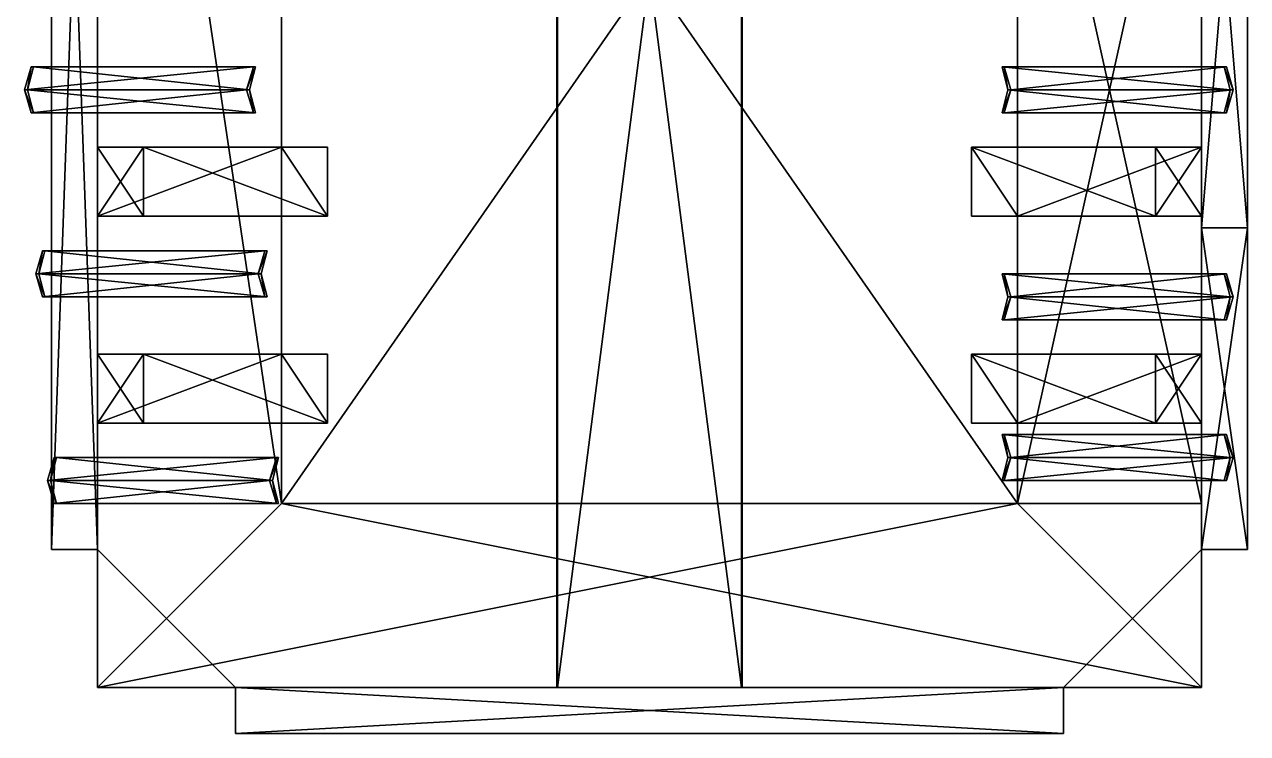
# Model space of a CAD drawing. Extents: x -886 to 2560, y -1536 to 576.
# Drawn here: x -870 to 832, y -1536 to -549 of the extents above; entities that cross this region are included whole.
import ezdxf

# ---------------------------------------------------------------- set-up
doc = ezdxf.new("R2010")
doc.units = 0

msp = doc.modelspace()

# ---------------------------------------------------------------- meshes
at = {"layer": 'OBJECT000', "color": 50}
mesh = msp.add_polyface(dxfattribs=at)
corners = [(576, -1472, 448), (576, -1536, 448), (-576, -1536, 448), (-576, -1472, 448), (576, -1536, -2176), (576, -1472, -2176), (-576, -1472, -2176), (-576, -1536, -2176)]
mesh.append_faces([[corners[k] for k in face] for face in [(1, 3, 0), (5, 7, 4), (2, 6, 3), (0, 4, 1), (3, 5, 0), (1, 7, 2)]], dxfattribs={"vtx0": -1})
mesh.append_faces([[corners[k] for k in face] for face in [(1, 2, 3), (5, 6, 7), (2, 7, 6), (0, 5, 4), (3, 6, 5), (1, 4, 7)]], dxfattribs={"vtx2": -1})
at = {"layer": 'OBJECT001', "color": 50}
mesh = msp.add_polyface(dxfattribs=at)
corners = [(-768, 512, 448), (-768, -1280, 448), (-832, -1280, 448), (-832, 512, 448), (-768, -1280, -2176), (-768, 512, -2176), (-832, 512, -2176), (-832, -1280, -2176)]
mesh.append_faces([[corners[k] for k in face] for face in [(1, 3, 0), (5, 7, 4), (2, 6, 3), (0, 4, 1), (3, 5, 0), (1, 7, 2)]], dxfattribs={"vtx0": -1})
mesh.append_faces([[corners[k] for k in face] for face in [(1, 2, 3), (5, 6, 7), (2, 7, 6), (0, 5, 4), (3, 6, 5), (1, 4, 7)]], dxfattribs={"vtx2": -1})
at = {"layer": 'OBJECT006', "color": 50}
mesh = msp.add_polyface(dxfattribs=at)
corners = [(-128, 512, 56), (128, 512, 56), (128, -1472, 56), (-128, -1472, 56), (-128, -1472, 48), (128, -1472, 48), (128, 512, 48), (-128, 512, 48)]
mesh.append_faces([[corners[k] for k in face] for face in [(1, 3, 0), (5, 7, 4), (0, 4, 7), (2, 6, 5), (1, 7, 6), (3, 5, 4)]], dxfattribs={"vtx0": -1})
mesh.append_faces([[corners[k] for k in face] for face in [(1, 2, 3), (5, 6, 7), (0, 3, 4), (2, 1, 6), (1, 0, 7), (3, 2, 5)]], dxfattribs={"vtx2": -1})
at = {"layer": 'OBJECT008', "color": 50}
mesh = msp.add_polyface(dxfattribs=at)
corners = [(-768, -1472, 448), (-768, -1280, 448), (-576, -1472, 448), (-768, -1472, -2176), (-576, -1472, -2176), (-768, -1280, -2176)]
mesh.append_faces([[corners[k] for k in face] for face in [(1, 2, 0), (4, 5, 3)]])
mesh.append_faces([[corners[k] for k in face] for face in [(1, 3, 5), (0, 4, 3), (2, 5, 4)]], dxfattribs={"vtx0": -1})
mesh.append_faces([[corners[k] for k in face] for face in [(1, 0, 3), (0, 2, 4), (2, 1, 5)]], dxfattribs={"vtx2": -1})
at = {"layer": 'OBJECT009', "color": 50}
mesh = msp.add_polyface(dxfattribs=at)
corners = [(768, -1472, -2176), (768, -1280, -2176), (576, -1472, -2176), (576, -1472, 448), (768, -1472, 448), (768, -1280, 448)]
mesh.append_faces([[corners[k] for k in face] for face in [(1, 2, 0), (5, 4, 3)]])
mesh.append_faces([[corners[k] for k in face] for face in [(2, 4, 0), (0, 5, 1), (1, 3, 2)]], dxfattribs={"vtx0": -1})
mesh.append_faces([[corners[k] for k in face] for face in [(2, 3, 4), (0, 4, 5), (1, 5, 3)]], dxfattribs={"vtx2": -1})
at = {"layer": 'OBJECT010', "color": 50}
mesh = msp.add_polyface(dxfattribs=at)
corners = [(512, -1216, 672), (-512, -1216, 672), (-512, 256, 672), (512, 256, 672), (512, 256, 608), (-512, 256, 608), (-512, -1216, 608), (512, -1216, 608)]
mesh.append_faces([[corners[k] for k in face] for face in [(1, 3, 0), (5, 7, 4), (6, 0, 7), (4, 2, 5), (7, 3, 4), (5, 1, 6)]], dxfattribs={"vtx0": -1})
mesh.append_faces([[corners[k] for k in face] for face in [(1, 2, 3), (5, 6, 7), (6, 1, 0), (4, 3, 2), (7, 0, 3), (5, 2, 1)]], dxfattribs={"vtx2": -1})
at = {"layer": 'OBJECT011', "color": 50}
mesh = msp.add_polyface(dxfattribs=at)
corners = [(-768, -1472, 512), (-768, 512, 512), (-512, 256, 672), (-512, -1216, 672), (-768, -1472, 448), (-512, -1216, 608), (-512, 256, 608), (-768, 512, 448)]
mesh.append_faces([[corners[k] for k in face] for face in [(1, 3, 0), (5, 7, 4), (1, 4, 7), (0, 5, 4), (2, 7, 6), (3, 6, 5)]], dxfattribs={"vtx0": -1})
mesh.append_faces([[corners[k] for k in face] for face in [(1, 2, 3), (5, 6, 7), (1, 0, 4), (0, 3, 5), (2, 1, 7), (3, 2, 6)]], dxfattribs={"vtx2": -1})
at = {"layer": 'OBJECT012', "color": 50}
mesh = msp.add_polyface(dxfattribs=at)
corners = [(-512, -1216, 672), (512, -1216, 672), (768, -1472, 512), (-768, -1472, 512), (-768, -1472, 448), (768, -1472, 448), (512, -1216, 608), (-512, -1216, 608)]
mesh.append_faces([[corners[k] for k in face] for face in [(1, 3, 0), (5, 7, 4), (2, 4, 3), (0, 6, 1), (3, 7, 0), (1, 5, 2)]], dxfattribs={"vtx0": -1})
mesh.append_faces([[corners[k] for k in face] for face in [(1, 2, 3), (5, 6, 7), (2, 5, 4), (0, 7, 6), (3, 4, 7), (1, 6, 5)]], dxfattribs={"vtx2": -1})
at = {"layer": 'OBJECT014', "color": 50}
mesh = msp.add_polyface(dxfattribs=at)
corners = [(-768, -720, 448), (-704, -720, 448), (-704, -816, 448), (-768, -816, 448), (-768, -816, -2176), (-704, -816, -2176), (-704, -720, -2176), (-768, -720, -2176)]
mesh.append_faces([[corners[k] for k in face] for face in [(1, 3, 0), (5, 7, 4), (0, 4, 7), (2, 6, 5), (1, 7, 6), (3, 5, 4)]], dxfattribs={"vtx0": -1})
mesh.append_faces([[corners[k] for k in face] for face in [(1, 2, 3), (5, 6, 7), (0, 3, 4), (2, 1, 6), (1, 0, 7), (3, 2, 5)]], dxfattribs={"vtx2": -1})
at = {"layer": 'OBJECT021', "color": 50}
mesh = msp.add_polyface(dxfattribs=at)
corners = [(704, -816, -2176), (768, -816, -2176), (768, -720, -2176), (704, -720, -2176), (704, -720, 448), (704, -816, 448), (768, -816, 448), (768, -720, 448)]
mesh.append_faces([[corners[k] for k in face] for face in [(1, 3, 0), (3, 5, 0), (1, 7, 2), (2, 4, 3), (0, 6, 1), (7, 5, 4)]], dxfattribs={"vtx0": -1})
mesh.append_faces([[corners[k] for k in face] for face in [(1, 2, 3), (3, 4, 5), (1, 6, 7), (2, 7, 4), (0, 5, 6), (7, 6, 5)]], dxfattribs={"vtx2": -1})
at = {"layer": 'OBJECT026', "color": 50}
mesh = msp.add_polyface(dxfattribs=at)
corners = [(-512, -816, 608), (-512, -720, 608), (-448, -720, 608), (-448, -816, 608), (-704, -816, 448), (-704, -720, 448), (-768, -720, 448), (-768, -816, 448)]
mesh.append_faces([[corners[k] for k in face] for face in [(1, 3, 0), (3, 5, 4), (1, 7, 6), (0, 4, 7), (2, 6, 5), (7, 5, 6)]], dxfattribs={"vtx0": -1})
mesh.append_faces([[corners[k] for k in face] for face in [(1, 2, 3), (3, 2, 5), (1, 0, 7), (0, 3, 4), (2, 1, 6), (7, 4, 5)]], dxfattribs={"vtx2": -1})
at = {"layer": 'OBJECT027', "color": 50}
mesh = msp.add_polyface(dxfattribs=at)
corners = [(832, -1280, -2176), (832, -832, -2176), (768, -832, -2176), (768, -1280, -2176), (768, -832, 288), (768, -1280, 288), (832, -1280, 288), (832, -832, 288)]
mesh.append_faces([[corners[k] for k in face] for face in [(1, 3, 0), (4, 3, 2), (7, 0, 6), (5, 0, 3), (6, 4, 7), (7, 2, 1)]], dxfattribs={"vtx0": -1})
mesh.append_faces([[corners[k] for k in face] for face in [(1, 2, 3), (4, 5, 3), (7, 1, 0), (5, 6, 0), (6, 5, 4), (7, 4, 2)]], dxfattribs={"vtx2": -1})
at = {"layer": 'OBJECT029', "color": 50}
mesh = msp.add_polyface(dxfattribs=at)
corners = [(768, -1280, 288), (768, -832, 288), (768, -832, 352), (768, -1280, 352), (832, -1280, 288), (832, -1280, 352), (832, -832, 352), (832, -832, 288)]
mesh.append_faces([[corners[k] for k in face] for face in [(1, 3, 0), (5, 7, 4), (0, 5, 4), (6, 3, 2), (4, 1, 0), (7, 2, 1)]], dxfattribs={"vtx0": -1})
mesh.append_faces([[corners[k] for k in face] for face in [(1, 2, 3), (5, 6, 7), (0, 3, 5), (6, 5, 3), (4, 7, 1), (7, 6, 2)]], dxfattribs={"vtx2": -1})
at = {"layer": 'OBJECT031', "color": 50}
mesh = msp.add_polyface(dxfattribs=at)
corners = [(768, -832, 448), (832, -832, 448), (832, -1280, 448), (768, -1280, 448), (768, -1280, 352), (768, -832, 352), (832, -1280, 352), (832, -832, 352)]
mesh.append_faces([[corners[k] for k in face] for face in [(1, 3, 0), (4, 0, 3), (2, 7, 6), (2, 4, 3), (6, 5, 4), (0, 7, 1)]], dxfattribs={"vtx0": -1})
mesh.append_faces([[corners[k] for k in face] for face in [(1, 2, 3), (4, 5, 0), (2, 1, 7), (2, 6, 4), (6, 7, 5), (0, 5, 7)]], dxfattribs={"vtx2": -1})
at = {"layer": 'OBJECT034', "color": 50}
mesh = msp.add_polyface(dxfattribs=at)
corners = [(128, 512, 88), (129, 512, 88), (129, -1472, 88), (128, -1472, 88), (128, -1472, 56), (129, -1472, 56), (129, 512, 56), (128, 512, 56)]
mesh.append_faces([[corners[k] for k in face] for face in [(1, 3, 0), (5, 7, 4), (0, 4, 7), (2, 6, 5), (1, 7, 6), (3, 5, 4)]], dxfattribs={"vtx0": -1})
mesh.append_faces([[corners[k] for k in face] for face in [(1, 2, 3), (5, 6, 7), (0, 3, 4), (2, 1, 6), (1, 0, 7), (3, 2, 5)]], dxfattribs={"vtx2": -1})
at = {"layer": 'OBJECT035', "color": 50}
mesh = msp.add_polyface(dxfattribs=at)
corners = [(-129, 512, 88), (-128, 512, 88), (-128, -1472, 88), (-129, -1472, 88), (-129, -1472, 56), (-128, -1472, 56), (-128, 512, 56), (-129, 512, 56)]
mesh.append_faces([[corners[k] for k in face] for face in [(1, 3, 0), (5, 7, 4), (0, 4, 7), (2, 6, 5), (1, 7, 6), (3, 5, 4)]], dxfattribs={"vtx0": -1})
mesh.append_faces([[corners[k] for k in face] for face in [(1, 2, 3), (5, 6, 7), (0, 3, 4), (2, 1, 6), (1, 0, 7), (3, 2, 5)]], dxfattribs={"vtx2": -1})
at = {"layer": 'OBJECT036', "color": 50}
mesh = msp.add_polyface(dxfattribs=at)
corners = [(768, -1472, 512), (512, -1216, 672), (768, -1216, 512), (768, -1472, 448), (768, -1216, 448), (512, -1216, 608)]
mesh.append_faces([[corners[k] for k in face] for face in [(1, 2, 0), (4, 5, 3)]])
mesh.append_faces([[corners[k] for k in face] for face in [(0, 4, 3), (1, 3, 5), (2, 5, 4)]], dxfattribs={"vtx0": -1})
mesh.append_faces([[corners[k] for k in face] for face in [(0, 2, 4), (1, 0, 3), (2, 1, 5)]], dxfattribs={"vtx2": -1})
at = {"layer": 'OBJECT040', "color": 50}
mesh = msp.add_polyface(dxfattribs=at)
corners = [(768, -832, -2176), (832, -832, -2176), (832, -64, -2176), (768, -64, -2176), (768, -64, 224), (768, -832, 224), (832, -832, 224), (832, -64, 224)]
mesh.append_faces([[corners[k] for k in face] for face in [(1, 3, 0), (3, 5, 0), (1, 7, 2), (0, 6, 1), (2, 4, 3), (7, 5, 4)]], dxfattribs={"vtx0": -1})
mesh.append_faces([[corners[k] for k in face] for face in [(1, 2, 3), (3, 4, 5), (1, 6, 7), (0, 5, 6), (2, 7, 4), (7, 6, 5)]], dxfattribs={"vtx2": -1})
at = {"layer": 'OBJECT043', "color": 50}
mesh = msp.add_polyface(dxfattribs=at)
corners = [(768, -832, 448), (768, -64, 448), (832, -64, 448), (832, -832, 448), (768, -832, 352), (768, -64, 352), (832, -64, 352), (832, -832, 352)]
mesh.append_faces([[corners[k] for k in face] for face in [(1, 3, 0), (5, 0, 4), (7, 2, 6), (4, 6, 5), (0, 7, 4), (2, 5, 6)]], dxfattribs={"vtx0": -1})
mesh.append_faces([[corners[k] for k in face] for face in [(1, 2, 3), (5, 1, 0), (7, 3, 2), (4, 7, 6), (0, 3, 7), (2, 1, 5)]], dxfattribs={"vtx2": -1})
at = {"layer": 'OBJECT044', "color": 50}
mesh = msp.add_polyface(dxfattribs=at)
corners = [(768, -832, 288), (768, -64, 288), (768, -64, 352), (768, -832, 352), (832, -64, 288), (832, -832, 288), (832, -832, 352), (832, -64, 352)]
mesh.append_faces([[corners[k] for k in face] for face in [(1, 3, 0), (5, 7, 4), (2, 6, 3), (0, 4, 1), (5, 3, 6), (1, 7, 2)]], dxfattribs={"vtx0": -1})
mesh.append_faces([[corners[k] for k in face] for face in [(1, 2, 3), (5, 6, 7), (2, 7, 6), (0, 5, 4), (5, 0, 3), (1, 4, 7)]], dxfattribs={"vtx2": -1})
at = {"layer": 'OBJECT045', "color": 50}
mesh = msp.add_polyface(dxfattribs=at)
corners = [(768, -64, 288), (768, -832, 288), (768, -832, 224), (768, -64, 224), (832, -64, 224), (832, -832, 224), (832, -832, 288), (832, -64, 288)]
mesh.append_faces([[corners[k] for k in face] for face in [(1, 3, 0), (5, 7, 4), (0, 6, 1), (5, 1, 6), (2, 4, 3), (3, 7, 0)]], dxfattribs={"vtx0": -1})
mesh.append_faces([[corners[k] for k in face] for face in [(1, 2, 3), (5, 6, 7), (0, 7, 6), (5, 2, 1), (2, 5, 4), (3, 4, 7)]], dxfattribs={"vtx2": -1})
at = {"layer": 'OBJECT046', "color": 50}
mesh = msp.add_polyface(dxfattribs=at)
corners = [(512, -64, 672), (768, -64, 512), (768, -1216, 512), (512, -1216, 672), (512, -1216, 608), (768, -1216, 448), (768, -64, 448), (512, -64, 608)]
mesh.append_faces([[corners[k] for k in face] for face in [(1, 3, 0), (5, 7, 4), (2, 6, 5), (0, 4, 7), (3, 5, 4), (1, 7, 6)]], dxfattribs={"vtx0": -1})
mesh.append_faces([[corners[k] for k in face] for face in [(1, 2, 3), (5, 6, 7), (2, 1, 6), (0, 3, 4), (3, 2, 5), (1, 0, 7)]], dxfattribs={"vtx2": -1})
at = {"layer": 'OBJECT049', "color": 50}
mesh = msp.add_polyface(dxfattribs=at)
corners = [(448, -816, 608), (448, -720, 608), (512, -720, 608), (512, -816, 608), (704, -720, 448), (704, -816, 448), (768, -816, 448), (768, -720, 448)]
mesh.append_faces([[corners[k] for k in face] for face in [(1, 3, 0), (1, 5, 4), (3, 7, 6), (2, 4, 7), (0, 6, 5), (5, 7, 4)]], dxfattribs={"vtx0": -1})
mesh.append_faces([[corners[k] for k in face] for face in [(1, 2, 3), (1, 0, 5), (3, 2, 7), (2, 1, 4), (0, 3, 6), (5, 6, 7)]], dxfattribs={"vtx2": -1})
at = {"layer": 'OBJECT050', "color": 50}
mesh = msp.add_polyface(dxfattribs=at)
corners = [(-556.283203, -640, 254.269531), (-548, -672, 285.179688), (-857.09491, -672, 368), (-865.377502, -640, 337.091919), (-869.520508, -640, 321.632813), (-860.202148, -672, 356.40625), (-551.102783, -672, 273.583588), (-560.4198, -640, 238.809601)]
mesh.append_faces([[corners[k] for k in face] for face in [(1, 3, 0), (5, 7, 4), (6, 0, 7), (2, 4, 3), (5, 1, 6), (7, 3, 4)]], dxfattribs={"vtx0": -1})
mesh.append_faces([[corners[k] for k in face] for face in [(1, 2, 3), (5, 6, 7), (6, 1, 0), (2, 5, 4), (5, 2, 1), (7, 0, 3)]], dxfattribs={"vtx2": -1})
at = {"layer": 'OBJECT051', "color": 50}
mesh = msp.add_polyface(dxfattribs=at)
corners = [(-865.373047, -640, 337.089844), (-857.09082, -608, 368), (-548, -608, 285.178192), (-556.284058, -640, 254.268143), (-560.425781, -640, 238.8125), (-551.108398, -608, 273.585938), (-860.201904, -608, 356.409363), (-869.520081, -640, 321.635712)]
mesh.append_faces([[corners[k] for k in face] for face in [(1, 3, 0), (5, 7, 4), (2, 4, 3), (0, 6, 1), (5, 1, 6), (7, 3, 4)]], dxfattribs={"vtx0": -1})
mesh.append_faces([[corners[k] for k in face] for face in [(1, 2, 3), (5, 6, 7), (2, 5, 4), (0, 7, 6), (5, 2, 1), (7, 0, 3)]], dxfattribs={"vtx2": -1})
at = {"layer": 'OBJECT130', "color": 50}
mesh = msp.add_polyface(dxfattribs=at)
corners = [(-768, -1008, 448), (-704, -1008, 448), (-704, -1104, 448), (-768, -1104, 448), (-768, -1104, -2176), (-704, -1104, -2176), (-704, -1008, -2176), (-768, -1008, -2176)]
mesh.append_faces([[corners[k] for k in face] for face in [(1, 3, 0), (5, 7, 4), (0, 4, 7), (2, 6, 5), (1, 7, 6), (3, 5, 4)]], dxfattribs={"vtx0": -1})
mesh.append_faces([[corners[k] for k in face] for face in [(1, 2, 3), (5, 6, 7), (0, 3, 4), (2, 1, 6), (1, 0, 7), (3, 2, 5)]], dxfattribs={"vtx2": -1})
at = {"layer": 'OBJECT131', "color": 50}
mesh = msp.add_polyface(dxfattribs=at)
corners = [(-512, -1104, 608), (-512, -1008, 608), (-448, -1008, 608), (-448, -1104, 608), (-704, -1104, 448), (-704, -1008, 448), (-768, -1008, 448), (-768, -1104, 448)]
mesh.append_faces([[corners[k] for k in face] for face in [(1, 3, 0), (3, 5, 4), (1, 7, 6), (0, 4, 7), (2, 6, 5), (7, 5, 6)]], dxfattribs={"vtx0": -1})
mesh.append_faces([[corners[k] for k in face] for face in [(1, 2, 3), (3, 2, 5), (1, 0, 7), (0, 3, 4), (2, 1, 6), (7, 4, 5)]], dxfattribs={"vtx2": -1})
at = {"layer": 'OBJECT132', "color": 50}
mesh = msp.add_polyface(dxfattribs=at)
corners = [(448, -1104, 608), (448, -1008, 608), (512, -1008, 608), (512, -1104, 608), (704, -1008, 448), (704, -1104, 448), (768, -1104, 448), (768, -1008, 448)]
mesh.append_faces([[corners[k] for k in face] for face in [(1, 3, 0), (1, 5, 4), (3, 7, 6), (2, 4, 7), (0, 6, 5), (5, 7, 4)]], dxfattribs={"vtx0": -1})
mesh.append_faces([[corners[k] for k in face] for face in [(1, 2, 3), (1, 0, 5), (3, 2, 7), (2, 1, 4), (0, 3, 6), (5, 6, 7)]], dxfattribs={"vtx2": -1})
at = {"layer": 'OBJECT133', "color": 50}
mesh = msp.add_polyface(dxfattribs=at)
corners = [(704, -1104, -2176), (768, -1104, -2176), (768, -1008, -2176), (704, -1008, -2176), (704, -1008, 448), (704, -1104, 448), (768, -1104, 448), (768, -1008, 448)]
mesh.append_faces([[corners[k] for k in face] for face in [(1, 3, 0), (3, 5, 0), (1, 7, 2), (2, 4, 3), (0, 6, 1), (7, 5, 4)]], dxfattribs={"vtx0": -1})
mesh.append_faces([[corners[k] for k in face] for face in [(1, 2, 3), (3, 4, 5), (1, 6, 7), (2, 7, 4), (0, 5, 6), (7, 6, 5)]], dxfattribs={"vtx2": -1})
at = {"layer": 'OBJECT138', "color": 50}
mesh = msp.add_polyface(dxfattribs=at)
corners = [(498.756836, -640, 254.265625), (490.474609, -608, 285.175781), (799.577026, -608, 368), (807.859009, -640, 337.090393), (812, -640, 321.632813), (802.680664, -608, 356.40625), (493.583496, -608, 273.585938), (502.901489, -640, 238.81192)]
mesh.append_faces([[corners[k] for k in face] for face in [(1, 3, 0), (5, 7, 4), (0, 6, 1), (2, 4, 3), (5, 1, 6), (7, 3, 4)]], dxfattribs={"vtx0": -1})
mesh.append_faces([[corners[k] for k in face] for face in [(1, 2, 3), (5, 6, 7), (0, 7, 6), (2, 5, 4), (5, 2, 1), (7, 0, 3)]], dxfattribs={"vtx2": -1})
at = {"layer": 'OBJECT139', "color": 50}
mesh = msp.add_polyface(dxfattribs=at)
corners = [(807.856445, -640, 337.09375), (799.574219, -672, 368), (490.474976, -672, 285.17868), (498.75769, -640, 254.268585), (502.899414, -640, 238.8125), (493.582031, -672, 273.585938), (802.683105, -672, 356.408813), (812, -640, 321.634644)]
mesh.append_faces([[corners[k] for k in face] for face in [(1, 3, 0), (5, 7, 4), (2, 4, 3), (0, 6, 1), (5, 1, 6), (7, 3, 4)]], dxfattribs={"vtx0": -1})
mesh.append_faces([[corners[k] for k in face] for face in [(1, 2, 3), (5, 6, 7), (2, 5, 4), (0, 7, 6), (5, 2, 1), (7, 0, 3)]], dxfattribs={"vtx2": -1})
at = {"layer": 'OBJECT140', "color": 50}
mesh = msp.add_polyface(dxfattribs=at)
corners = [(498.756836, -928, 254.265625), (490.474609, -896, 285.175781), (799.577026, -896, 368), (807.859009, -928, 337.090393), (812, -928, 321.632813), (802.680664, -896, 356.40625), (493.583496, -896, 273.585938), (502.901489, -928, 238.81192)]
mesh.append_faces([[corners[k] for k in face] for face in [(1, 3, 0), (5, 7, 4), (0, 6, 1), (2, 4, 3), (5, 1, 6), (7, 3, 4)]], dxfattribs={"vtx0": -1})
mesh.append_faces([[corners[k] for k in face] for face in [(1, 2, 3), (5, 6, 7), (0, 7, 6), (2, 5, 4), (5, 2, 1), (7, 0, 3)]], dxfattribs={"vtx2": -1})
at = {"layer": 'OBJECT141', "color": 50}
mesh = msp.add_polyface(dxfattribs=at)
corners = [(807.856445, -928, 337.09375), (799.574219, -960, 368), (490.474976, -960, 285.17868), (498.75769, -928, 254.268585), (502.899414, -928, 238.8125), (493.582031, -960, 273.585938), (802.683105, -960, 356.408813), (812, -928, 321.634644)]
mesh.append_faces([[corners[k] for k in face] for face in [(1, 3, 0), (5, 7, 4), (2, 4, 3), (0, 6, 1), (5, 1, 6), (7, 3, 4)]], dxfattribs={"vtx0": -1})
mesh.append_faces([[corners[k] for k in face] for face in [(1, 2, 3), (5, 6, 7), (2, 5, 4), (0, 7, 6), (5, 2, 1), (7, 0, 3)]], dxfattribs={"vtx2": -1})
at = {"layer": 'OBJECT142', "color": 50}
mesh = msp.add_polyface(dxfattribs=at)
corners = [(498.756836, -1152, 254.265625), (490.474609, -1120, 285.175781), (799.577026, -1120, 368), (807.859009, -1152, 337.090393), (812, -1152, 321.632813), (802.680664, -1120, 356.40625), (493.583496, -1120, 273.585938), (502.901489, -1152, 238.81192)]
mesh.append_faces([[corners[k] for k in face] for face in [(1, 3, 0), (5, 7, 4), (0, 6, 1), (2, 4, 3), (5, 1, 6), (7, 3, 4)]], dxfattribs={"vtx0": -1})
mesh.append_faces([[corners[k] for k in face] for face in [(1, 2, 3), (5, 6, 7), (0, 7, 6), (2, 5, 4), (5, 2, 1), (7, 0, 3)]], dxfattribs={"vtx2": -1})
at = {"layer": 'OBJECT143', "color": 50}
mesh = msp.add_polyface(dxfattribs=at)
corners = [(807.856445, -1152, 337.09375), (799.574219, -1184, 368), (490.474976, -1184, 285.17868), (498.75769, -1152, 254.268585), (502.899414, -1152, 238.8125), (493.582031, -1184, 273.585938), (802.683105, -1184, 356.408813), (812, -1152, 321.634644)]
mesh.append_faces([[corners[k] for k in face] for face in [(1, 3, 0), (5, 7, 4), (2, 4, 3), (0, 6, 1), (5, 1, 6), (7, 3, 4)]], dxfattribs={"vtx0": -1})
mesh.append_faces([[corners[k] for k in face] for face in [(1, 2, 3), (5, 6, 7), (2, 5, 4), (0, 7, 6), (5, 2, 1), (7, 0, 3)]], dxfattribs={"vtx2": -1})
at = {"layer": 'OBJECT144', "color": 50}
mesh = msp.add_polyface(dxfattribs=at)
corners = [(-540.291016, -896, 254.269531), (-532, -928, 285.179688), (-841.095459, -928, 368), (-849.378052, -896, 337.089661), (-853.520508, -896, 321.636719), (-844.202148, -928, 356.410156), (-535.110718, -928, 273.588806), (-544.427734, -896, 238.814804)]
mesh.append_faces([[corners[k] for k in face] for face in [(1, 3, 0), (5, 7, 4), (6, 0, 7), (2, 4, 3), (5, 1, 6), (7, 3, 4)]], dxfattribs={"vtx0": -1})
mesh.append_faces([[corners[k] for k in face] for face in [(1, 2, 3), (5, 6, 7), (6, 1, 0), (2, 5, 4), (5, 2, 1), (7, 0, 3)]], dxfattribs={"vtx2": -1})
at = {"layer": 'OBJECT145', "color": 50}
mesh = msp.add_polyface(dxfattribs=at)
corners = [(-849.380859, -896, 337.082031), (-841.097656, -864, 368), (-532, -864, 285.174133), (-540.2854, -896, 254.264053), (-544.423828, -896, 238.8125), (-535.106445, -864, 273.585938), (-844.202209, -864, 356.408325), (-853.520386, -896, 321.634644)]
mesh.append_faces([[corners[k] for k in face] for face in [(1, 3, 0), (5, 7, 4), (2, 4, 3), (0, 6, 1), (5, 1, 6), (7, 3, 4)]], dxfattribs={"vtx0": -1})
mesh.append_faces([[corners[k] for k in face] for face in [(1, 2, 3), (5, 6, 7), (2, 5, 4), (0, 7, 6), (5, 2, 1), (7, 0, 3)]], dxfattribs={"vtx2": -1})
at = {"layer": 'OBJECT146', "color": 50}
mesh = msp.add_polyface(dxfattribs=at)
corners = [(-524.283203, -1184, 254.269531), (-516, -1216, 285.179688), (-825.09491, -1216, 368), (-833.377502, -1184, 337.091919), (-837.520508, -1184, 321.632813), (-828.202148, -1216, 356.40625), (-519.102783, -1216, 273.583588), (-528.4198, -1184, 238.809601)]
mesh.append_faces([[corners[k] for k in face] for face in [(1, 3, 0), (5, 7, 4), (6, 0, 7), (2, 4, 3), (5, 1, 6), (7, 3, 4)]], dxfattribs={"vtx0": -1})
mesh.append_faces([[corners[k] for k in face] for face in [(1, 2, 3), (5, 6, 7), (6, 1, 0), (2, 5, 4), (5, 2, 1), (7, 0, 3)]], dxfattribs={"vtx2": -1})
at = {"layer": 'OBJECT147', "color": 50}
mesh = msp.add_polyface(dxfattribs=at)
corners = [(-833.373047, -1184, 337.089844), (-825.09082, -1152, 368), (-516, -1152, 285.178192), (-524.284058, -1184, 254.268143), (-528.425781, -1184, 238.8125), (-519.108398, -1152, 273.585938), (-828.201904, -1152, 356.409363), (-837.520081, -1184, 321.635712)]
mesh.append_faces([[corners[k] for k in face] for face in [(1, 3, 0), (5, 7, 4), (2, 4, 3), (0, 6, 1), (5, 1, 6), (7, 3, 4)]], dxfattribs={"vtx0": -1})
mesh.append_faces([[corners[k] for k in face] for face in [(1, 2, 3), (5, 6, 7), (2, 5, 4), (0, 7, 6), (5, 2, 1), (7, 0, 3)]], dxfattribs={"vtx2": -1})

doc.saveas('drawing.dxf')
